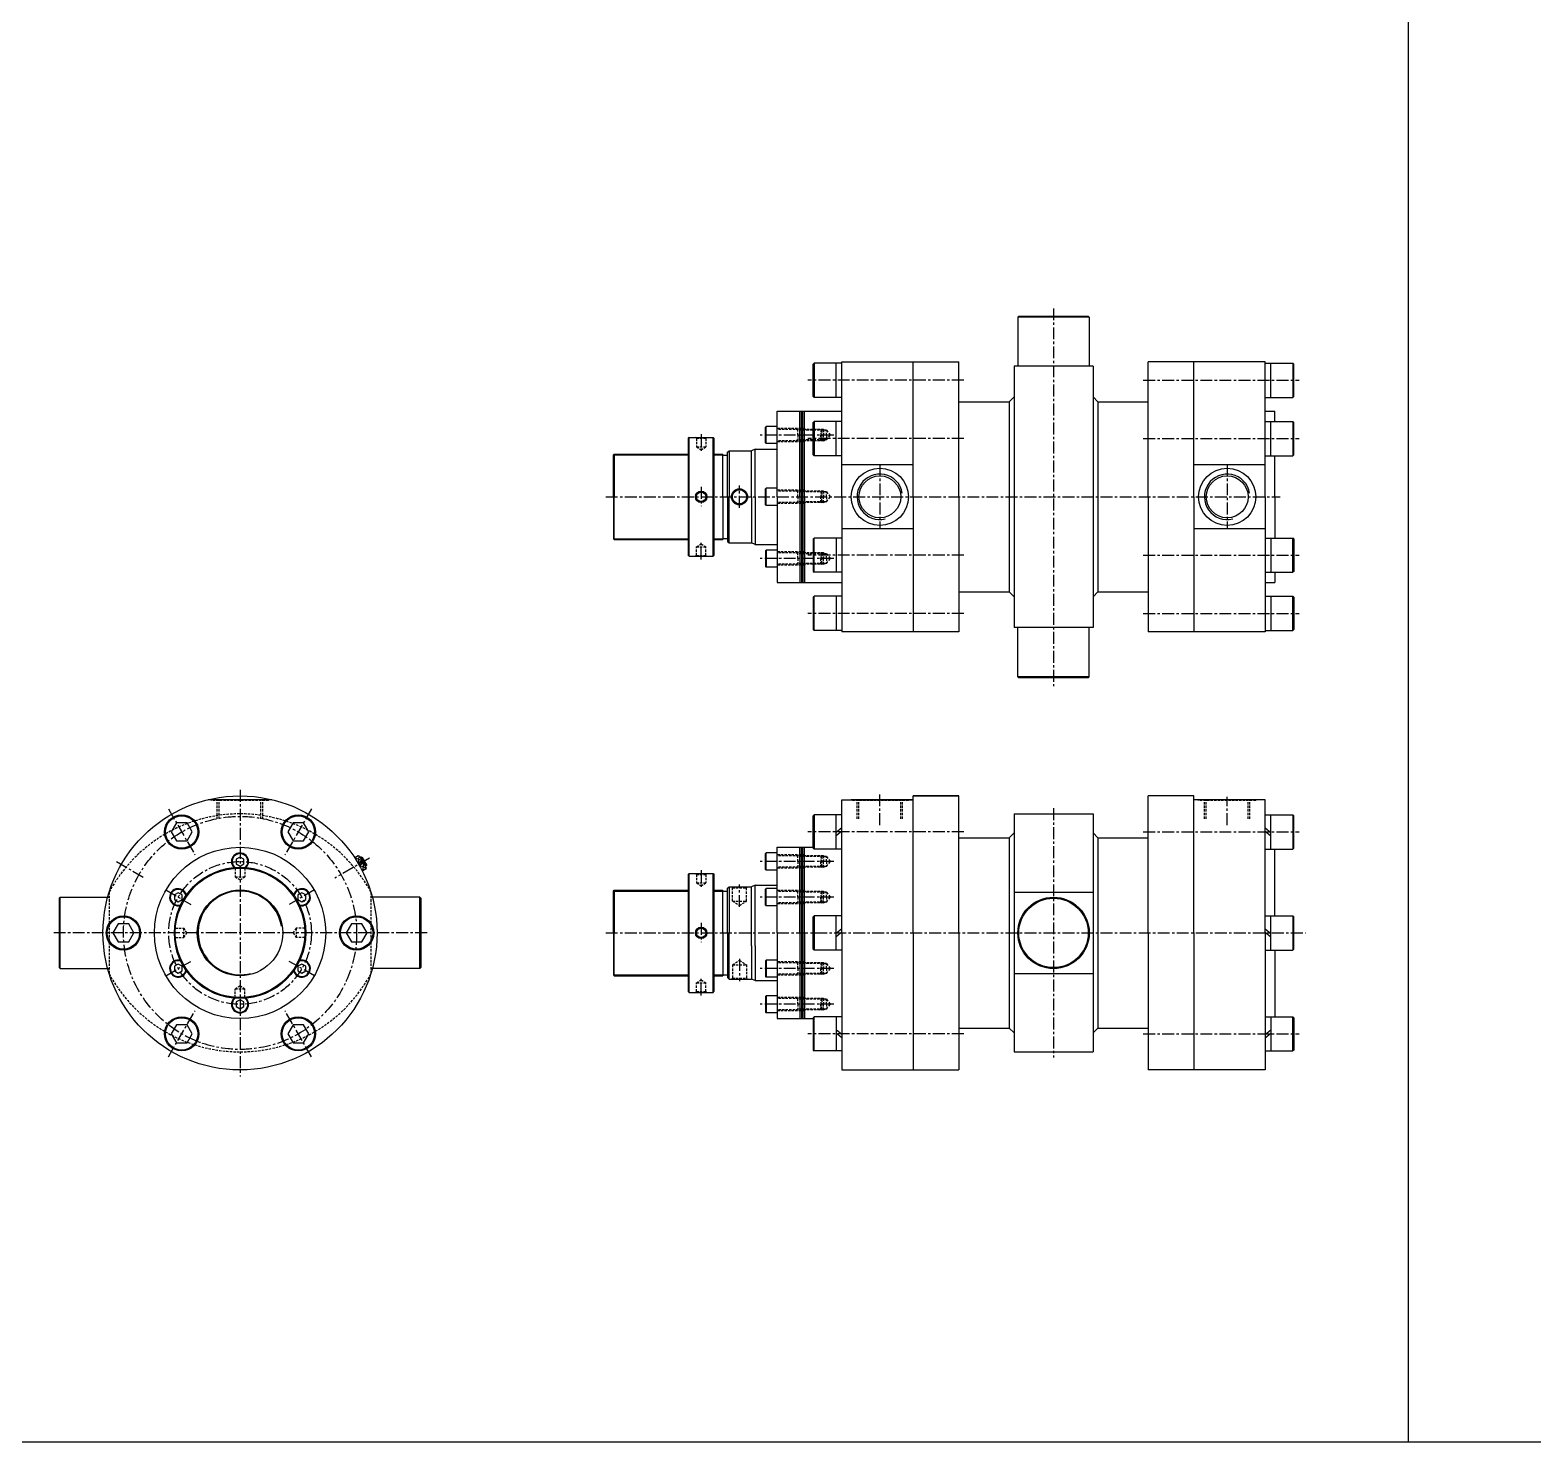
# Model space of a CAD drawing. Extents: x 0 to 8675, y 0 to 2968.
# Drawn here: x 1661 to 3241, y 0 to 1484 of the extents above; entities that cross this region are included whole.
import ezdxf

# ---------------------------------------------------------------- set-up
doc = ezdxf.new("R2010")
doc.units = 0
doc.header["$LTSCALE"] = 5
doc.header["$MEASUREMENT"] = 0
doc.linetypes.add('CENTERX2', pattern=[4, 2.5, -0.5, 0.5, -0.5])
doc.linetypes.add('HIDDENX2', pattern=[0.75, 0.5, -0.25])
doc.layers.get('0').update_dxf_attribs({"linetype": 'CONTINUOUS'})
for name, color, linetype in [('CEN', 1, 'CENTERX2'), ('DIM', 3, 'CONTINUOUS'), ('HID', 2, 'HIDDENX2'), ('ML', 3, 'CONTINUOUS'), ('테두리', 7, 'CONTINUOUS')]:
    doc.layers.add(name, color=color, linetype=linetype)

msp = doc.modelspace()

# ---------------------------------------------------------------- linework, layer by layer
msp.add_line((3109.5, 1902.7), (3109.5, 0))
at = {"layer": 'CEN'}
for p, q in [((2736.8, 1191.4), (2736.8, 794.4)), ((2642.5, 1115.8), (2478.6, 1115.8)), ((2831.1, 1115.8), (2994.9, 1115.8)), ((2366.5, 1059), (2366.5, 1039.5)), ((2505.8, 1058.2), (2428.6, 1058.2)), ((2642.5, 1054.5), (2478.6, 1054.5)), ((2831.1, 1054.5), (2994.9, 1054.5)), ((2554.3, 1027.4), (2554.3, 959.2)), ((2919.3, 1027.4), (2919.3, 959.2)), ((2366.5, 1003.8), (2366.5, 983.5)), ((2406.8, 981.8), (2406.8, 1005.3)), ((2266.3, 993.3), (2975, 993.3)), ((2366.5, 927.6), (2366.5, 947.1)), ((2642.5, 932), (2478.6, 932)), ((2831.1, 932), (2994.9, 932)), ((2505.8, 928.4), (2428.6, 928.4)), ((2642.5, 870.8), (2478.6, 870.8)), ((2831.1, 870.8), (2994.9, 870.8)), ((1882, 685.3), (1882, 384.1)), ((2554.3, 648.2), (2554.3, 680.3)), ((1806.7, 665.4), (1834.7, 616.9)), ((1957.2, 665.4), (1929.2, 616.9)), ((2736.8, 666), (2736.8, 403.9)), ((2919.3, 648.2), (2919.3, 677.9)), ((2642.5, 641.1), (2478.6, 641.1)), ((2831.1, 641.1), (2994.9, 641.1)), ((1752.2, 610), (1782.3, 592.6)), ((2018.1, 613.6), (1981.7, 592.6)), ((2366.5, 600.8), (2366.5, 581.2)), ((2505.8, 610), (2428.6, 610)), ((2406.8, 562.3), (2406.8, 585.8)), ((1803.9, 580.1), (1830.2, 565)), ((1960.1, 580.1), (1933.8, 565)), ((2505.8, 572.5), (2428.6, 572.5)), ((2366.5, 545.5), (2366.5, 525.3)), ((2078.7, 535), (1686.1, 535)), ((2266.3, 535), (3001.7, 535)), ((2406.8, 507.7), (2406.8, 484.2)), ((1803.9, 490), (1830.2, 505.1)), ((1960.1, 490), (1933.8, 505.1)), ((2505.8, 497.5), (2428.6, 497.5)), ((2366.5, 469.3), (2366.5, 488.8)), ((2505.8, 460), (2428.6, 460)), ((1806.7, 404.7), (1834.7, 453.2)), ((1957.2, 404.7), (1929.2, 453.2)), ((2642.5, 428.9), (2478.6, 428.9)), ((2831.1, 428.9), (2994.9, 428.9))]:
    msp.add_line(p, q, dxfattribs=at)
for radius in [122.5, 75]:
    msp.add_circle((1882, 535), radius, dxfattribs=at)
at = {"layer": 'DIM'}
for p, q in [((2274.3, 1037.3), (2353, 1037.3)), ((2380, 1037.3), (2389.3, 1037.3)), ((2274.3, 949.3), (2353, 949.3)), ((2380, 949.3), (2389.3, 949.3))]:
    msp.add_line(p, q, dxfattribs=at)
at = {"layer": 'HID'}
for p, q in [((2475.3, 1065.2), (2446.3, 1065.2)), ((2495.2, 1064.2), (2446.3, 1064.2)), ((2468, 1063.3), (2466.4, 1064.2)), ((2468, 1058.2), (2468, 1064.2)), ((2498.3, 1063.3), (2468, 1063.3)), ((2468, 1058.2), (2468, 1052.2)), ((2492.4, 1064.2), (2492.4, 1058.2)), ((2492.4, 1064.2), (2493.3, 1063.3)), ((2492.4, 1052.2), (2492.4, 1058.2)), ((2493.3, 1063.3), (2493.3, 1058.2)), ((2493.3, 1053.1), (2493.3, 1058.2)), ((2495.2, 1064.2), (2495.2, 1058.2)), ((2495.2, 1064.2), (2496.8, 1063.3)), ((2495.2, 1052.2), (2495.2, 1058.2)), ((2498.3, 1058.2), (2498.3, 1063.3)), ((2498.3, 1058.2), (2498.3, 1063.3)), ((2498.3, 1063.3), (2502.2, 1058.2)), ((2498.3, 1058.2), (2498.3, 1053.1)), ((2498.3, 1058.2), (2498.3, 1053.1)), ((2498.3, 1053.1), (2502.2, 1058.2)), ((2361.5, 1054.8), (2360.5, 1055.8)), ((2361.5, 1054.8), (2371.5, 1054.8)), ((2361.5, 1054.8), (2361.5, 1045.8)), ((2361.5, 1045.8), (2366.5, 1042.6)), ((2361.5, 1045.8), (2371.5, 1045.8)), ((2366.5, 1042.6), (2371.5, 1045.8)), ((2371.5, 1054.8), (2372.5, 1055.8)), ((2371.5, 1054.8), (2371.5, 1045.8)), ((2495.2, 1052.2), (2446.3, 1052.2)), ((2475.3, 1051.2), (2446.3, 1051.2)), ((2468, 1053.1), (2466.4, 1052.2)), ((2498.3, 1053.1), (2468, 1053.1)), ((2492.4, 1052.2), (2493.3, 1053.1)), ((2495.2, 1052.2), (2496.8, 1053.1)), ((2475.3, 1000.3), (2446.3, 1000.3)), ((2495.2, 999.3), (2446.3, 999.3)), ((2468, 998.4), (2466.4, 999.3)), ((2468, 993.3), (2468, 999.3)), ((2498.3, 998.4), (2468, 998.4)), ((2492.4, 999.3), (2492.4, 993.3)), ((2492.4, 999.3), (2493.3, 998.4)), ((2493.3, 998.4), (2493.3, 993.3)), ((2495.2, 999.3), (2495.2, 993.3)), ((2495.2, 999.3), (2496.8, 998.4)), ((2498.3, 993.3), (2498.3, 998.4)), ((2498.3, 993.3), (2498.3, 998.4)), ((2498.3, 998.4), (2502.2, 993.3)), ((2495.2, 987.3), (2446.3, 987.3)), ((2475.3, 986.3), (2446.3, 986.3)), ((2468, 988.2), (2466.4, 987.3)), ((2468, 993.3), (2468, 987.3)), ((2498.3, 988.2), (2468, 988.2)), ((2492.4, 987.3), (2492.4, 993.3)), ((2492.4, 987.3), (2493.3, 988.2)), ((2493.3, 988.2), (2493.3, 993.3)), ((2495.2, 987.3), (2495.2, 993.3)), ((2495.2, 987.3), (2496.8, 988.2)), ((2498.3, 993.3), (2498.3, 988.2)), ((2498.3, 993.3), (2498.3, 988.2)), ((2498.3, 988.2), (2502.2, 993.3)), ((2361.5, 931.8), (2360.5, 930.8)), ((2361.5, 940.8), (2366.5, 944)), ((2361.5, 940.8), (2371.5, 940.8)), ((2361.5, 931.8), (2361.5, 940.8)), ((2361.5, 931.8), (2371.5, 931.8)), ((2366.5, 944), (2371.5, 940.8)), ((2371.5, 931.8), (2371.5, 940.8)), ((2371.5, 931.8), (2372.5, 930.8)), ((2475.3, 935.4), (2446.3, 935.4)), ((2495.2, 934.4), (2446.3, 934.4)), ((2468, 933.5), (2466.4, 934.4)), ((2468, 928.4), (2468, 934.4)), ((2498.3, 933.5), (2468, 933.5)), ((2492.4, 934.4), (2493.3, 933.5)), ((2492.4, 934.4), (2492.4, 928.4)), ((2493.3, 933.5), (2493.3, 928.4)), ((2495.2, 934.4), (2496.8, 933.5)), ((2495.2, 934.4), (2495.2, 928.4)), ((2498.3, 928.4), (2498.3, 933.5)), ((2498.3, 928.4), (2498.3, 933.5)), ((2498.3, 933.5), (2502.2, 928.4)), ((2495.2, 922.4), (2446.3, 922.4)), ((2475.3, 921.4), (2446.3, 921.4)), ((2468, 923.3), (2466.4, 922.4)), ((2468, 928.4), (2468, 922.4)), ((2498.3, 923.3), (2468, 923.3)), ((2492.4, 922.4), (2492.4, 928.4)), ((2492.4, 922.4), (2493.3, 923.3)), ((2493.3, 923.3), (2493.3, 928.4)), ((2495.2, 922.4), (2495.2, 928.4)), ((2495.2, 922.4), (2496.8, 923.3)), ((2498.3, 928.4), (2498.3, 923.3)), ((2498.3, 928.4), (2498.3, 923.3)), ((2498.3, 923.3), (2502.2, 928.4)), ((1852, 674), (1852, 675)), ((1912, 674), (1852, 674)), ((1858.1, 655), (1858.1, 674)), ((1860, 655), (1860, 674)), ((1904, 655), (1904, 674)), ((1905.9, 655), (1905.9, 674)), ((1912, 674), (1912, 675)), ((2524.3, 674), (2524.3, 675)), ((2584.3, 674), (2524.3, 674)), ((2530.4, 655), (2530.4, 674)), ((2532.3, 655), (2532.3, 674)), ((2576.3, 655), (2576.3, 674)), ((2578.2, 655), (2578.2, 674)), ((2584.3, 674), (2584.3, 675)), ((2889.3, 674), (2889.3, 675)), ((2949.3, 674), (2889.3, 674)), ((2895.4, 655), (2895.4, 674)), ((2897.3, 655), (2897.3, 674)), ((2941.3, 655), (2941.3, 674)), ((2943.2, 655), (2943.2, 674)), ((2949.3, 674), (2949.3, 675)), ((2475.3, 617), (2446.3, 617)), ((2495.2, 616), (2446.3, 616)), ((2468, 615.2), (2466.4, 616)), ((2468, 610), (2468, 616)), ((2492.4, 616), (2493.3, 615.2)), ((2492.4, 616), (2492.4, 610)), ((2495.2, 616), (2496.8, 615.2)), ((2495.2, 616), (2495.2, 610)), ((1877, 603), (1876.3, 603.7)), ((1877, 603), (1877, 594)), ((1877, 603), (1887, 603)), ((1887, 603), (1887.7, 603.7)), ((1887, 603), (1887, 594)), ((2495.2, 604), (2446.3, 604)), ((2475.3, 603), (2446.3, 603)), ((2468, 604.9), (2466.4, 604)), ((2498.3, 615.2), (2468, 615.2)), ((2468, 610), (2468, 604)), ((2498.3, 604.9), (2468, 604.9)), ((2492.4, 604), (2492.4, 610)), ((2492.4, 604), (2493.3, 604.9)), ((2493.3, 615.2), (2493.3, 610)), ((2493.3, 604.9), (2493.3, 610)), ((2495.2, 604), (2495.2, 610)), ((2495.2, 604), (2496.8, 604.9)), ((2498.3, 615.2), (2502.2, 610)), ((2498.3, 610), (2498.3, 615.2)), ((2498.3, 610), (2498.3, 615.2)), ((2498.3, 604.9), (2502.2, 610)), ((2498.3, 610), (2498.3, 604.9)), ((2498.3, 610), (2498.3, 604.9)), ((1877, 594), (1882, 590.9)), ((1877, 594), (1887, 594)), ((1882, 590.9), (1887, 594)), ((2361.5, 596.5), (2360.5, 597.5)), ((2361.5, 596.5), (2371.5, 596.5)), ((2361.5, 596.5), (2361.5, 587.5)), ((2361.5, 587.5), (2371.5, 587.5)), ((2361.5, 587.5), (2366.5, 584.4)), ((2366.5, 584.4), (2371.5, 587.5)), ((2371.5, 596.5), (2372.5, 597.5)), ((2371.5, 596.5), (2371.5, 587.5)), ((1743, 572.5), (1744.5, 572.5)), ((1744.5, 577.8), (1744.5, 492.5)), ((2019.5, 577.8), (2019.5, 492.5)), ((2021, 572.5), (2019.5, 572.5)), ((2399.3, 582.5), (2398.3, 583.5)), ((2399.3, 568.5), (2399.3, 582.5)), ((2399.3, 582.5), (2414.3, 582.5)), ((2399.3, 568.5), (2414.3, 568.5)), ((2399.3, 568.5), (2406.8, 563.8)), ((2406.8, 563.8), (2414.3, 568.5)), ((2414.3, 582.5), (2415.3, 583.5)), ((2414.3, 568.5), (2414.3, 582.5)), ((2475.3, 579.5), (2446.3, 579.5)), ((2495.2, 578.5), (2446.3, 578.5)), ((2468, 577.7), (2466.4, 578.5)), ((2468, 572.5), (2468, 578.5)), ((2498.3, 577.7), (2468, 577.7)), ((2468, 572.5), (2468, 566.5)), ((2492.4, 578.5), (2492.4, 572.5)), ((2492.4, 578.5), (2493.3, 577.7)), ((2492.4, 566.5), (2492.4, 572.5)), ((2493.3, 577.7), (2493.3, 572.5)), ((2493.3, 567.4), (2493.3, 572.5)), ((2495.2, 578.5), (2495.2, 572.5)), ((2495.2, 578.5), (2496.8, 577.7)), ((2495.2, 566.5), (2495.2, 572.5)), ((2498.3, 577.7), (2502.2, 572.5)), ((2498.3, 572.5), (2498.3, 577.7)), ((2498.3, 572.5), (2498.3, 577.7)), ((2498.3, 567.4), (2502.2, 572.5)), ((2498.3, 572.5), (2498.3, 567.4)), ((2498.3, 572.5), (2498.3, 567.4)), ((2495.2, 566.5), (2446.3, 566.5)), ((2475.3, 565.5), (2446.3, 565.5)), ((2468, 567.4), (2466.4, 566.5)), ((2498.3, 567.4), (2468, 567.4)), ((2492.4, 566.5), (2493.3, 567.4)), ((2495.2, 566.5), (2496.8, 567.4)), ((1814, 540), (1813.3, 540.7)), ((1814, 540), (1823, 540)), ((1814, 530), (1814, 540)), ((1823, 530), (1823, 540)), ((1826.2, 535), (1823, 540)), ((1941, 540), (1937.8, 535)), ((1950, 540), (1941, 540)), ((1941, 540), (1941, 530)), ((1950, 540), (1950.7, 540.7)), ((1950, 540), (1950, 530)), ((1814, 530), (1813.3, 529.3)), ((1814, 530), (1823, 530)), ((1823, 530), (1826.2, 535)), ((1937.8, 535), (1941, 530)), ((1950, 530), (1941, 530)), ((1950, 530), (1950.7, 529.3)), ((2399.3, 501.5), (2406.8, 506.3)), ((2406.8, 506.3), (2414.3, 501.5)), ((1743, 497.5), (1744.5, 497.5)), ((2021, 497.5), (2019.5, 497.5)), ((2399.3, 501.5), (2414.3, 501.5)), ((2399.3, 501.5), (2399.3, 487.5)), ((2414.3, 501.5), (2414.3, 487.5)), ((2475.3, 504.5), (2446.3, 504.5)), ((2495.2, 503.5), (2446.3, 503.5)), ((2495.2, 491.5), (2446.3, 491.5)), ((2475.3, 490.5), (2446.3, 490.5)), ((2468, 502.7), (2466.4, 503.5)), ((2468, 492.4), (2466.4, 491.5)), ((2468, 497.5), (2468, 503.5)), ((2498.3, 502.7), (2468, 502.7)), ((2468, 497.5), (2468, 491.5)), ((2498.3, 492.4), (2468, 492.4)), ((2492.4, 503.5), (2493.3, 502.7)), ((2492.4, 503.5), (2492.4, 497.5)), ((2492.4, 491.5), (2492.4, 497.5)), ((2492.4, 491.5), (2493.3, 492.4)), ((2493.3, 502.7), (2493.3, 497.5)), ((2493.3, 492.4), (2493.3, 497.5)), ((2495.2, 503.5), (2496.8, 502.7)), ((2495.2, 503.5), (2495.2, 497.5)), ((2495.2, 491.5), (2495.2, 497.5)), ((2495.2, 491.5), (2496.8, 492.4)), ((2498.3, 497.5), (2498.3, 502.7)), ((2498.3, 497.5), (2498.3, 502.7)), ((2498.3, 502.7), (2502.2, 497.5)), ((2498.3, 497.5), (2498.3, 492.4)), ((2498.3, 497.5), (2498.3, 492.4)), ((2498.3, 492.4), (2502.2, 497.5)), ((1882, 479.2), (1877, 476)), ((1877, 467), (1877, 476)), ((1887, 476), (1877, 476)), ((1887, 476), (1882, 479.2)), ((1887, 467), (1887, 476)), ((2361.5, 482.5), (2366.5, 485.7)), ((2361.5, 482.5), (2371.5, 482.5)), ((2361.5, 473.5), (2361.5, 482.5)), ((2366.5, 485.7), (2371.5, 482.5)), ((2371.5, 473.5), (2371.5, 482.5)), ((2399.3, 487.5), (2398.3, 486.5)), ((2399.3, 487.5), (2414.3, 487.5)), ((2414.3, 487.5), (2415.3, 486.5)), ((1877, 467), (1876.3, 466.3)), ((1887, 467), (1877, 467)), ((1887, 467), (1887.7, 466.3)), ((2361.5, 473.5), (2360.5, 472.5)), ((2361.5, 473.5), (2371.5, 473.5)), ((2371.5, 473.5), (2372.5, 472.5)), ((2475.3, 467), (2446.3, 467)), ((2495.2, 466), (2446.3, 466)), ((2468, 465.2), (2466.4, 466)), ((2468, 460), (2468, 466)), ((2498.3, 465.2), (2468, 465.2)), ((2468, 460), (2468, 454)), ((2492.4, 466), (2492.4, 460)), ((2492.4, 466), (2493.3, 465.2)), ((2492.4, 454), (2492.4, 460)), ((2493.3, 465.2), (2493.3, 460)), ((2493.3, 454.9), (2493.3, 460)), ((2495.2, 466), (2496.8, 465.2)), ((2495.2, 466), (2495.2, 460)), ((2495.2, 454), (2495.2, 460)), ((2498.3, 465.2), (2502.2, 460)), ((2498.3, 460), (2498.3, 465.2)), ((2498.3, 460), (2498.3, 465.2)), ((2498.3, 454.9), (2502.2, 460)), ((2498.3, 460), (2498.3, 454.9)), ((2498.3, 460), (2498.3, 454.9)), ((2495.2, 454), (2446.3, 454)), ((2475.3, 453), (2446.3, 453)), ((2468, 454.9), (2466.4, 454)), ((2498.3, 454.9), (2468, 454.9)), ((2492.4, 454), (2493.3, 454.9)), ((2495.2, 454), (2496.8, 454.9))]:
    msp.add_line(p, q, dxfattribs=at)
for centre, start, end in [((1882, 504), 28.2415, 151.7585), ((1882, 566.1), 208.2415, 331.7585)]:
    msp.add_arc(centre, 156.1, start, end, dxfattribs=at)
at = {"layer": 'ML'}
for p, q in [((2699.3, 1182.3), (2700.3, 1183.3)), ((2699.3, 1182.3), (2699.3, 1130.8)), ((2774.3, 1182.3), (2699.3, 1182.3)), ((2700.3, 1183.3), (2773.3, 1183.3)), ((2773.3, 1183.3), (2774.3, 1182.3)), ((2774.3, 1182.3), (2774.3, 1130.8)), ((2484.4, 1132.8), (2485.4, 1133.8)), ((2484.4, 1098.8), (2484.4, 1132.8)), ((2485.4, 1133.8), (2485.4, 1097.8)), ((2514.3, 1133.8), (2485.4, 1133.8)), ((2508.4, 1097.8), (2508.4, 1133.8)), ((2514.3, 993.3), (2514.3, 1135.2)), ((2514.3, 1135.2), (2637.3, 1135.2)), ((2589.3, 993.3), (2589.3, 1135.2)), ((2589.3, 993.3), (2589.3, 1135.2)), ((2637.3, 993.3), (2637.3, 1135.2)), ((2695.3, 1130.8), (2695.3, 855.8)), ((2778.3, 1130.8), (2695.3, 1130.8)), ((2778.3, 1130.8), (2778.3, 855.8)), ((2836.3, 993.3), (2836.3, 1135.2)), ((2959.3, 1135.2), (2836.3, 1135.2)), ((2884.3, 993.3), (2884.3, 1135.2)), ((2884.3, 993.3), (2884.3, 1135.2)), ((2884.3, 993.3), (2884.3, 1135.2)), ((2959.3, 993.3), (2959.3, 1135.2)), ((2959.3, 1133.8), (2988.2, 1133.8)), ((2965.2, 1097.8), (2965.2, 1133.8)), ((2988.2, 1133.8), (2988.2, 1097.8)), ((2989.2, 1132.8), (2988.2, 1133.8)), ((2989.2, 1098.8), (2989.2, 1132.8)), ((2484.4, 1098.8), (2485.4, 1097.8)), ((2514.3, 1097.8), (2485.4, 1097.8)), ((2637.3, 1093.3), (2690.3, 1093.3)), ((2690.3, 1093.3), (2695.3, 1098.3)), ((2690.3, 1093.3), (2690.3, 893.3)), ((2783.3, 1093.3), (2778.3, 1098.3)), ((2783.3, 1093.3), (2783.3, 893.3)), ((2783.3, 1093.3), (2836.3, 1093.3)), ((2959.3, 1097.8), (2988.2, 1097.8)), ((2989.2, 1098.8), (2988.2, 1097.8)), ((2446.3, 993.3), (2446.3, 1083.3)), ((2446.3, 1083.3), (2514.3, 1083.3)), ((2470.3, 993.3), (2470.3, 1083.3)), ((2471.9, 993.3), (2471.9, 1083.3)), ((2473.5, 993.3), (2473.5, 1083.3)), ((2475.3, 993.3), (2475.3, 1083.3)), ((2959.3, 1083.3), (2969.3, 1083.3)), ((2969.3, 1072.5), (2969.3, 1083.3)), ((2435, 1067.2), (2434.3, 1066.5)), ((2434.3, 1049.9), (2434.3, 1066.5)), ((2446.3, 1067.2), (2435, 1067.2)), ((2435, 1049.2), (2435, 1067.2)), ((2484.4, 1071.5), (2485.4, 1072.5)), ((2484.4, 1037.5), (2484.4, 1071.5)), ((2485.4, 1072.5), (2485.4, 1036.5)), ((2514.3, 1072.5), (2485.4, 1072.5)), ((2508.4, 1036.5), (2508.4, 1072.5)), ((2959.3, 1072.5), (2988.2, 1072.5)), ((2965.2, 1036.5), (2965.2, 1072.5)), ((2988.2, 1072.5), (2988.2, 1036.5)), ((2989.2, 1071.5), (2988.2, 1072.5)), ((2989.2, 1037.5), (2989.2, 1071.5)), ((2354, 1055.8), (2353, 1054.8)), ((2353, 1054.8), (2353, 931.8)), ((2354, 930.8), (2354, 1055.8)), ((2354, 1055.8), (2379, 1055.8)), ((2379, 930.8), (2379, 1055.8)), ((2379, 1055.8), (2380, 1054.8)), ((2380, 1054.8), (2380, 931.8)), ((2423.3, 1043.3), (2419.3, 1041.8)), ((2423.3, 1043.3), (2446.3, 1043.3)), ((2423.3, 993.3), (2423.3, 1043.3)), ((2434.3, 1049.9), (2435, 1049.2)), ((2446.3, 1049.2), (2435, 1049.2)), ((2274.3, 1037.3), (2275.3, 1038.3)), ((2274.3, 993.3), (2274.3, 1037.3)), ((2275.3, 1038.3), (2353, 1038.3)), ((2275.3, 1038.3), (2275.3, 993.3)), ((2380, 1038.3), (2389.3, 1038.3)), ((2389.3, 993.3), (2389.3, 1038.3)), ((2389.3, 1037.2), (2394.3, 1037.2)), ((2394.3, 1040.3), (2395.8, 1041.8)), ((2394.3, 993.3), (2394.3, 1040.3)), ((2395.8, 1041.8), (2395.8, 993.3)), ((2395.8, 1041.8), (2419.3, 1041.8)), ((2419.3, 993.3), (2419.3, 1041.8)), ((2484.4, 1037.5), (2485.4, 1036.5)), ((2514.3, 1036.5), (2485.4, 1036.5)), ((2589.3, 1026.8), (2514.3, 1026.8)), ((2959.3, 1026.8), (2884.3, 1026.8)), ((2959.3, 1036.5), (2988.2, 1036.5)), ((2969.3, 993.3), (2969.3, 1036.5)), ((2989.2, 1037.5), (2988.2, 1036.5)), ((2435, 1002.3), (2434.3, 1001.6)), ((2434.3, 985), (2434.3, 1001.6)), ((2446.3, 1002.3), (2435, 1002.3)), ((2435, 984.3), (2435, 1002.3)), ((2274.3, 993.3), (2274.3, 949.3)), ((2275.3, 948.3), (2275.3, 993.3)), ((2389.3, 993.3), (2389.3, 948.3)), ((2394.3, 993.3), (2394.3, 946.3)), ((2394.3, 993.3), (2394.3, 946.3)), ((2395.8, 944.8), (2395.8, 993.3)), ((2419.3, 993.3), (2419.3, 944.8)), ((2423.3, 993.3), (2423.3, 943.3)), ((2434.3, 985), (2435, 984.3)), ((2446.3, 984.3), (2435, 984.3)), ((2446.3, 993.3), (2446.3, 903.3)), ((2470.3, 993.3), (2470.3, 903.3)), ((2471.9, 993.3), (2471.9, 903.3)), ((2473.5, 993.3), (2473.5, 903.3)), ((2475.3, 993.3), (2475.3, 903.3)), ((2514.3, 993.3), (2514.3, 851.4)), ((2589.3, 993.3), (2589.3, 851.4)), ((2637.3, 993.3), (2637.3, 851.4)), ((2637.3, 993.3), (2637.3, 851.4)), ((2836.3, 993.3), (2836.3, 851.4)), ((2836.3, 993.3), (2836.3, 851.4)), ((2884.3, 993.3), (2884.3, 851.4)), ((2884.3, 993.3), (2884.3, 851.4)), ((2884.3, 993.3), (2884.3, 851.4)), ((2959.3, 993.3), (2959.3, 851.4)), ((2959.3, 993.3), (2959.3, 851.4)), ((2969.3, 993.3), (2969.3, 950)), ((2274.3, 949.3), (2275.3, 948.3)), ((2275.3, 948.3), (2353, 948.3)), ((2380, 948.3), (2389.3, 948.3)), ((2389.3, 949.4), (2394.3, 949.4)), ((2484.4, 949), (2485.4, 950)), ((2484.4, 949), (2484.4, 915)), ((2485.4, 914), (2485.4, 950)), ((2514.3, 950), (2485.4, 950)), ((2508.4, 950), (2508.4, 914)), ((2589.3, 959.8), (2514.3, 959.8)), ((2959.3, 959.8), (2884.3, 959.8)), ((2959.3, 950), (2988.2, 950)), ((2965.2, 950), (2965.2, 914)), ((2988.2, 914), (2988.2, 950)), ((2989.2, 949), (2988.2, 950)), ((2989.2, 949), (2989.2, 915)), ((2354, 930.8), (2353, 931.8)), ((2379, 930.8), (2380, 931.8)), ((2394.3, 946.3), (2395.8, 944.8)), ((2395.8, 944.8), (2419.3, 944.8)), ((2423.3, 943.3), (2419.3, 944.8)), ((2423.3, 943.3), (2446.3, 943.3)), ((2434.3, 936.7), (2435, 937.4)), ((2434.3, 936.7), (2434.3, 920.1)), ((2435, 937.4), (2435, 919.4)), ((2446.3, 937.4), (2435, 937.4)), ((2354, 930.8), (2379, 930.8)), ((2435, 919.4), (2434.3, 920.1)), ((2446.3, 919.4), (2435, 919.4)), ((2446.3, 903.3), (2514.3, 903.3)), ((2484.4, 915), (2485.4, 914)), ((2514.3, 914), (2485.4, 914)), ((2959.3, 914), (2988.2, 914)), ((2959.3, 903.3), (2969.3, 903.3)), ((2959.3, 903.3), (2969.3, 903.3)), ((2969.3, 914), (2969.3, 903.3)), ((2969.3, 914), (2969.3, 903.3)), ((2989.2, 915), (2988.2, 914)), ((2484.4, 887.8), (2485.4, 888.8)), ((2484.4, 887.8), (2484.4, 853.8)), ((2485.4, 852.8), (2485.4, 888.8)), ((2514.3, 888.8), (2485.4, 888.8)), ((2508.4, 888.8), (2508.4, 852.8)), ((2637.3, 893.3), (2690.3, 893.3)), ((2690.3, 893.3), (2695.3, 888.3)), ((2783.3, 893.3), (2778.3, 888.3)), ((2783.3, 893.3), (2836.3, 893.3)), ((2959.3, 888.8), (2988.2, 888.8)), ((2965.2, 888.8), (2965.2, 852.8)), ((2988.2, 852.8), (2988.2, 888.8)), ((2989.2, 887.8), (2988.2, 888.8)), ((2989.2, 887.8), (2989.2, 853.8)), ((2484.4, 853.8), (2485.4, 852.8)), ((2514.3, 852.8), (2485.4, 852.8)), ((2778.3, 855.8), (2695.3, 855.8)), ((2699.3, 804.3), (2699.3, 855.8)), ((2774.3, 804.3), (2774.3, 855.8)), ((2959.3, 852.8), (2988.2, 852.8)), ((2989.2, 853.8), (2988.2, 852.8)), ((2637.3, 851.4), (2514.3, 851.4)), ((2959.3, 851.4), (2836.3, 851.4)), ((2774.3, 804.3), (2699.3, 804.3)), ((2699.3, 804.3), (2700.3, 803.3)), ((2700.3, 803.3), (2773.3, 803.3)), ((2773.3, 803.3), (2774.3, 804.3)), ((1915.4, 675), (1848.5, 675)), ((1915.4, 675), (1852, 675)), ((2514.3, 535), (2514.3, 675)), ((2514.3, 675), (2589.3, 675)), ((2589.3, 675), (2524.3, 675)), ((2589.3, 535), (2589.3, 679)), ((2589.3, 679), (2637.3, 679)), ((2637.3, 679), (2589.3, 679)), ((2637.3, 535), (2637.3, 679)), ((2836.3, 535), (2836.3, 679)), ((2884.3, 679), (2836.3, 679)), ((2884.3, 535), (2884.3, 679)), ((2884.3, 535), (2884.3, 679)), ((2959.3, 675), (2884.3, 675)), ((2959.3, 535), (2959.3, 675)), ((2484.4, 658.1), (2485.4, 659.1)), ((2484.4, 624.1), (2484.4, 658.1)), ((2485.4, 659.1), (2485.4, 623.1)), ((2514.3, 659.1), (2485.4, 659.1)), ((2508.4, 623.1), (2508.4, 659.1)), ((2695.3, 660), (2695.3, 410)), ((2695.3, 660), (2778.3, 660)), ((2778.3, 660), (2778.3, 410)), ((2959.3, 659.1), (2988.2, 659.1)), ((2965.2, 623.1), (2965.2, 659.1)), ((2988.2, 659.1), (2988.2, 623.1)), ((2989.2, 658.1), (2988.2, 659.1)), ((2989.2, 624.1), (2989.2, 658.1)), ((2514.3, 645.3), (2508.4, 640.6)), ((2514.3, 641.8), (2508.4, 637.1)), ((2637.3, 635), (2690.3, 635)), ((2690.3, 635), (2695.3, 640)), ((2690.3, 635), (2690.3, 435)), ((2783.3, 635), (2778.3, 640)), ((2783.3, 635), (2783.3, 435)), ((2783.3, 635), (2836.3, 635)), ((2959.3, 645.3), (2965.2, 640.6)), ((2959.3, 641.8), (2965.2, 637.1)), ((2006.2, 616), (2002.5, 613.9)), ((2006.2, 616), (2002.7, 614)), ((2006.3, 615.9), (2002.7, 613.9)), ((2007.5, 615.6), (2006.2, 616)), ((2435, 619), (2434.3, 618.3)), ((2434.3, 601.7), (2434.3, 618.3)), ((2435, 601), (2435, 619)), ((2446.3, 619), (2435, 619)), ((2446.3, 535), (2446.3, 625)), ((2446.3, 625), (2484.4, 625)), ((2470.3, 535), (2470.3, 625)), ((2471.9, 535), (2471.9, 625)), ((2473.5, 535), (2473.5, 625)), ((2475.3, 535), (2475.3, 625)), ((2484.4, 624.1), (2485.4, 623.1)), ((2514.3, 623.1), (2485.4, 623.1)), ((2959.3, 623.1), (2988.2, 623.1)), ((2969.3, 553), (2969.3, 623.1)), ((2989.2, 624.1), (2988.2, 623.1)), ((2010.4, 610.7), (2006, 608.2)), ((2011.7, 608.4), (2007.3, 605.9)), ((2007.5, 615.6), (2014.5, 603.5)), ((2009.8, 614.6), (2008.5, 613.9)), ((2010.5, 614.4), (2009.8, 614.6)), ((2014.8, 606), (2009.8, 614.6)), ((2015, 606.6), (2010.5, 614.4)), ((2010.5, 614.4), (2015, 606.6)), ((2014.2, 602.1), (2010.5, 600)), ((2014.2, 602.3), (2010.6, 600.2)), ((2014.8, 606), (2013.5, 605.2)), ((2014.5, 603.5), (2014.2, 602.1)), ((2015, 606.6), (2014.8, 606)), ((2434.3, 601.7), (2435, 601)), ((2446.3, 601), (2435, 601)), ((2354, 597.5), (2353, 596.5)), ((2353, 596.5), (2353, 473.5)), ((2354, 472.5), (2354, 597.5)), ((2354, 597.5), (2379, 597.5)), ((2379, 472.5), (2379, 597.5)), ((2379, 597.5), (2380, 596.5)), ((2380, 596.5), (2380, 473.5)), ((2423.3, 585), (2419.3, 583.5)), ((2423.3, 521.4), (2423.3, 585)), ((2423.3, 585), (2446.3, 585)), ((1693, 572.5), (1692, 571.5)), ((1692, 571.5), (1692, 498.5)), ((1693, 497.5), (1693, 572.5)), ((1693, 572.5), (1743, 572.5)), ((2071, 572.5), (2021, 572.5)), ((2071, 572.5), (2072, 571.5)), ((2071, 497.5), (2071, 572.5)), ((2072, 571.5), (2072, 498.5)), ((2274.3, 579), (2275.3, 580)), ((2274.3, 535), (2274.3, 579)), ((2275.3, 580), (2353, 580)), ((2275.3, 580), (2275.3, 535)), ((2380, 580), (2389.3, 580)), ((2389.3, 535), (2389.3, 580)), ((2389.3, 578.9), (2394.3, 578.9)), ((2394.3, 582), (2395.8, 583.5)), ((2394.3, 535), (2394.3, 582)), ((2395.8, 583.5), (2419.3, 583.5)), ((2395.8, 583.5), (2395.8, 535)), ((2419.3, 521.4), (2419.3, 583.5)), ((2435, 581.5), (2434.3, 580.8)), ((2434.3, 564.2), (2434.3, 580.8)), ((2446.3, 581.5), (2435, 581.5)), ((2435, 563.5), (2435, 581.5)), ((2695.3, 577.8), (2778.3, 577.8)), ((2434.3, 564.2), (2435, 563.5)), ((2446.3, 563.5), (2435, 563.5)), ((2484.4, 552), (2485.4, 553)), ((2485.4, 553), (2485.4, 517)), ((2514.3, 553), (2485.4, 553)), ((2508.4, 517), (2508.4, 553)), ((2959.3, 553), (2988.2, 553)), ((2965.2, 517), (2965.2, 553)), ((2988.2, 553), (2988.2, 517)), ((2989.2, 552), (2988.2, 553)), ((2484.4, 518), (2484.4, 552)), ((2514.3, 539.2), (2508.4, 534.5)), ((2959.3, 539.2), (2965.2, 534.5)), ((2989.2, 518), (2989.2, 552)), ((2274.3, 535), (2274.3, 491)), ((2275.3, 490), (2275.3, 535)), ((2389.3, 535), (2389.3, 490)), ((2394.3, 535), (2394.3, 488)), ((2394.3, 535), (2394.3, 488)), ((2395.8, 486.5), (2395.8, 535)), ((2419.3, 521.4), (2419.3, 486.5)), ((2423.3, 521.4), (2423.3, 485)), ((2446.3, 535), (2446.3, 445)), ((2470.3, 535), (2470.3, 445)), ((2471.9, 535), (2471.9, 445)), ((2473.5, 535), (2473.5, 445)), ((2475.3, 535), (2475.3, 445)), ((2514.3, 535.7), (2508.4, 531)), ((2514.3, 535), (2514.3, 391)), ((2589.3, 535), (2589.3, 391)), ((2637.3, 535), (2637.3, 391)), ((2836.3, 535), (2836.3, 391)), ((2884.3, 535), (2884.3, 391)), ((2884.3, 535), (2884.3, 391)), ((2959.3, 535.7), (2965.2, 531)), ((2959.3, 535), (2959.3, 391)), ((2959.3, 535), (2959.3, 391)), ((2434.3, 505.8), (2435, 506.5)), ((2434.3, 505.8), (2434.3, 489.2)), ((2446.3, 506.5), (2435, 506.5)), ((2435, 506.5), (2435, 488.5)), ((2484.4, 518), (2485.4, 517)), ((2514.3, 517), (2485.4, 517)), ((2959.3, 517), (2988.2, 517)), ((2969.3, 517), (2969.3, 446.9)), ((2989.2, 518), (2988.2, 517)), ((1692, 498.5), (1693, 497.5)), ((1693, 497.5), (1743, 497.5)), ((2071, 497.5), (2021, 497.5)), ((2072, 498.5), (2071, 497.5)), ((2274.3, 491), (2275.3, 490)), ((2275.3, 490), (2353, 490)), ((2380, 490), (2389.3, 490)), ((2389.3, 491.1), (2394.3, 491.1)), ((2695.3, 492.3), (2778.3, 492.3)), ((2394.3, 488), (2395.8, 486.5)), ((2395.8, 486.5), (2419.3, 486.5)), ((2423.3, 485), (2419.3, 486.5)), ((2423.3, 485), (2446.3, 485)), ((2435, 488.5), (2434.3, 489.2)), ((2446.3, 488.5), (2435, 488.5)), ((2354, 472.5), (2353, 473.5)), ((2354, 472.5), (2379, 472.5)), ((2379, 472.5), (2380, 473.5)), ((2434.3, 468.3), (2435, 469)), ((2434.3, 468.3), (2434.3, 451.7)), ((2446.3, 469), (2435, 469)), ((2435, 469), (2435, 451)), ((2435, 451), (2434.3, 451.7)), ((2446.3, 451), (2435, 451)), ((2446.3, 445), (2484.4, 445)), ((2484.4, 445.9), (2485.4, 446.9)), ((2484.4, 445.9), (2484.4, 411.9)), ((2485.4, 410.9), (2485.4, 446.9)), ((2514.3, 446.9), (2485.4, 446.9)), ((2508.4, 446.9), (2508.4, 410.9)), ((2959.3, 446.9), (2988.2, 446.9)), ((2965.2, 446.9), (2965.2, 410.9)), ((2988.2, 410.9), (2988.2, 446.9)), ((2989.2, 445.9), (2988.2, 446.9)), ((2989.2, 445.9), (2989.2, 411.9)), ((2514.3, 428.3), (2508.4, 433)), ((2514.3, 424.8), (2508.4, 429.5)), ((2637.3, 435), (2690.3, 435)), ((2690.3, 435), (2695.3, 430)), ((2783.3, 435), (2778.3, 430)), ((2783.3, 435), (2836.3, 435)), ((2959.3, 428.3), (2965.2, 433)), ((2959.3, 424.8), (2965.2, 429.5)), ((2484.4, 411.9), (2485.4, 410.9)), ((2514.3, 410.9), (2485.4, 410.9)), ((2959.3, 410.9), (2988.2, 410.9)), ((2989.2, 411.9), (2988.2, 410.9)), ((2695.3, 410), (2778.3, 410)), ((2514.3, 391), (2637.3, 391)), ((2959.3, 391), (2836.3, 391))]:
    msp.add_line(p, q, dxfattribs=at)
for points in [[(1815.2, 650.7), (1809.7, 641.1), (1815.2, 631.6), (1826.3, 631.6), (1831.8, 641.1), (1826.3, 650.7)], [(1948.8, 650.7), (1937.7, 650.7), (1932.2, 641.1), (1937.7, 631.6), (1948.8, 631.6), (1954.3, 641.1)], [(1882, 614.7), (1877.9, 612.4), (1877.9, 607.7), (1882, 605.3), (1886.1, 607.7), (1886.1, 612.4)], [(1813, 574.9), (1813, 570.2), (1817, 567.8), (1821.1, 570.2), (1821.1, 574.9), (1817, 577.2)], [(1951, 574.9), (1946.9, 577.2), (1942.9, 574.9), (1942.9, 570.2), (1946.9, 567.8), (1951, 570.2)], [(1748.4, 535), (1754, 525.5), (1765, 525.5), (1770.5, 535), (1765, 544.6), (1754, 544.6)], [(2015.5, 535), (2010, 544.6), (1999, 544.6), (1993.4, 535), (1999, 525.5), (2010, 525.5)], [(1813, 495.2), (1817, 492.8), (1821.1, 495.2), (1821.1, 499.9), (1817, 502.2), (1813, 499.9)], [(1951, 495.2), (1951, 499.9), (1946.9, 502.2), (1942.9, 499.9), (1942.9, 495.2), (1946.9, 492.8)], [(1882, 455.3), (1886.1, 457.7), (1886.1, 462.4), (1882, 464.7), (1877.9, 462.4), (1877.9, 457.7)], [(1815.2, 419.4), (1826.3, 419.4), (1831.8, 428.9), (1826.3, 438.5), (1815.2, 438.5), (1809.7, 428.9)], [(1948.8, 419.4), (1954.3, 428.9), (1948.8, 438.5), (1937.7, 438.5), (1932.2, 428.9), (1937.7, 419.4)]]:
    msp.add_lwpolyline(points, close=True, dxfattribs=at)
for centre, radius in [((2554.3, 993.3), 30), ((2554.3, 993.3), 22), ((2919.3, 993.3), 30), ((2919.3, 993.3), 22), ((2366.5, 993.3), 6), ((2366.5, 993.3), 5), ((2366.5, 993.3), 5), ((2406.8, 993.3), 8.5), ((2406.8, 993.3), 7.5), ((1882, 535), 144), ((1820.7, 641.1), 18), ((1820.7, 641.1), 17), ((1943.2, 641.1), 18), ((1943.2, 641.1), 17), ((1882, 535), 90), ((1882, 535), 69), ((1882, 535), 68), ((1882, 535), 45), ((2736.8, 535), 37.5), ((2736.8, 535), 36.5), ((1759.5, 535), 18), ((2004.5, 535), 18), ((1759.5, 535), 17), ((2004.5, 535), 17), ((2366.5, 535), 6), ((2366.5, 535), 5), ((2366.5, 535), 5), ((1820.7, 428.9), 18), ((1820.7, 428.9), 17), ((1943.2, 428.9), 18), ((1943.2, 428.9), 17)]:
    msp.add_circle(centre, radius, dxfattribs=at)
at = {"layer": 'ML', "color": 2}
for centre, radius, start, end in [((2554.3, 993.3), 23.9, 9.6188, 283.9514), ((2919.3, 993.3), 23.9, 9.6188, 283.9514), ((1882, 535), 44, 9.113, 284.5195)]:
    msp.add_arc(centre, radius, start, end, dxfattribs=at)
at = {"layer": 'ML'}
for centre, radius, start, end in [((1882, 610), 9, 315.573, 224.427), ((1882, 610), 8.3, 311.4694, 228.5306), ((1817, 572.5), 9, 15.573, 284.427), ((1817, 572.5), 8.3, 11.4694, 288.5306), ((1946.9, 572.5), 9, 255.573, 164.427), ((1946.9, 572.5), 8.3, 251.4694, 168.5306), ((1817, 497.5), 9, 75.573, 344.427), ((1817, 497.5), 8.3, 71.4694, 348.5306), ((1946.9, 497.5), 9, 195.573, 104.427), ((1946.9, 497.5), 8.3, 191.4694, 108.5306), ((1882, 460), 9, 135.573, 44.427), ((1882, 460), 8.3, 131.4694, 48.5306)]:
    msp.add_arc(centre, radius, start, end, dxfattribs=at)
at = {"layer": '테두리'}
for p, q in [((2010.4, 610.7), (2002.7, 613.9)), ((2007, 615.7), (2006, 608.2)), ((2014.4, 602.9), (2007.3, 605.9)), ((2010.5, 614.4), (2008.8, 613.4)), ((2011.7, 608.4), (2010.6, 600.2)), ((2015, 606.6), (2013.3, 605.6)), ((2274.3, 579), (2353, 579)), ((2380, 579), (2389.3, 579)), ((2274.3, 491), (2353, 491)), ((2380, 491), (2389.3, 491)), ((0, 0), (8674.5, 0))]:
    msp.add_line(p, q, dxfattribs=at)

doc.saveas('drawing.dxf')
